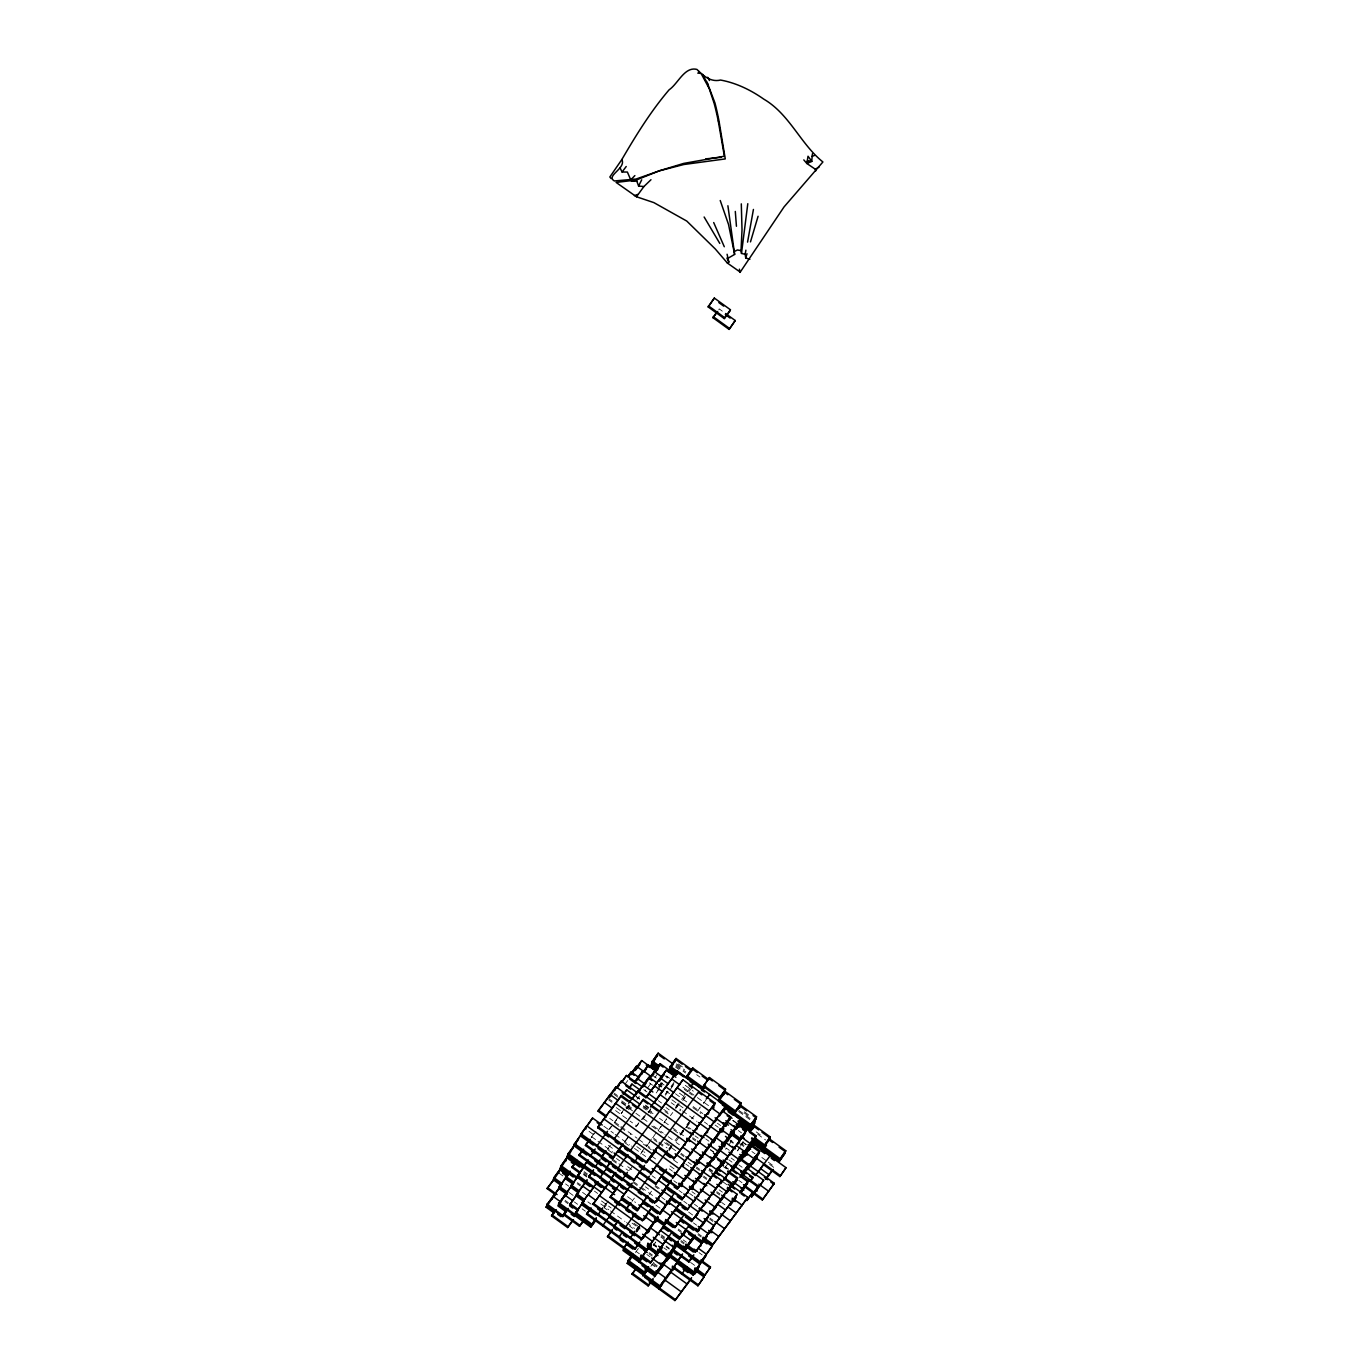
<?xml version="1.0" encoding="UTF-8"?>
<svg xmlns="http://www.w3.org/2000/svg" width="1369" height="1369" viewBox="0 0 1369 1369"><rect width="100%" height="100%" fill="white"/><g stroke="black" fill="none" stroke-linecap="round" stroke-linejoin="round"><path stroke-width="0.75" stroke-dasharray="5 3.75" d="M718.845 309.924L719.153 308.864L722.37 311.191M593.889 1133.515L591.254 1137.69L595.943 1131.461M619.062 1126.447L614.236 1122.956L618.052 1117.207M612.183 1152.869L607.357 1149.361L607.648 1148.3M626.249 1106.289L625.941 1107.35L630.784 1110.841M639.648 1097.767L639.357 1098.828L636.14 1096.501M630.339 1134.627L630.63 1133.566M645.21 1091.025L645.518 1089.964M661.757 1086.216L662.048 1085.155M643.225 1143.954L646.442 1146.281L651.422 1138.974M632.375 1200.168L632.067 1201.229L636.756 1194.983M666.943 1077.968L667.233 1076.907M656.11 1132.745L652.294 1138.478L657.12 1141.986M666.652 1118.695L663.999 1122.871L666.344 1119.756M649.505 1193.238L649.214 1194.298L653.886 1188.052M684.209 1089.33L687.426 1091.658L687.734 1090.597L684.209 1095.286M655.443 1243.001L655.751 1241.94L653.407 1245.071M692.115 1117.874L691.824 1118.935L694.169 1115.821M703.82 1102.267L703.529 1103.328L705.874 1100.214M725.724 1149.361L726.015 1148.3M731.867 1140.497L728.068 1146.247M742.255 1144.552L742.546 1143.491M740.509 1145.545L743.145 1141.352M624.726 1084.539L628.234 1079.867M608.675 1129.699L611.019 1126.567M623.905 1109.403L620.089 1115.153L622.433 1112.039M609.547 1129.203L613.072 1124.514M614.236 1122.956L616.58 1119.842M626.523 1107.915L628.867 1104.8M626.232 1108.976L628.576 1105.861M627.105 1108.479L629.449 1105.365M637.03 1099.256L639.374 1096.141M654.878 1077.471L657.223 1074.357M647.554 1087.91L651.062 1083.221M607.357 1149.361L612.029 1143.115M658.848 1086.079L661.193 1082.965M658.557 1087.14L662.066 1082.468M659.43 1086.644L661.775 1083.529M660.303 1086.147L662.647 1083.033L657.65 1090.34M656.196 1092.958L659.704 1088.287M624.777 1141.37L628.285 1136.681M625.65 1140.873L629.175 1136.184M638.536 1123.692L636.191 1126.824L632.974 1124.479M644.388 1115.889L636.499 1125.746L630.048 1121.091M642.917 1118.524L647.605 1112.278M642.626 1119.585L644.97 1116.454M648.478 1111.782L650.823 1108.65M648.187 1112.843L650.532 1109.729M665.146 1094.259L667.49 1091.127M670.998 1086.456L674.506 1081.767M665.71 1094.824L668.055 1091.692L665.42 1095.884M671.58 1087.02L673.924 1083.889M670.108 1089.638L673.616 1084.967M644.388 1148.351L640.88 1153.023L631.229 1146.024M660.782 1126.499L658.147 1130.674L662.836 1124.445M678.357 1103.089L676.012 1106.203L680.838 1109.711M640.589 1154.084L642.934 1150.97M646.442 1146.281L651.131 1140.052M678.066 1104.15L675.721 1107.264L680.547 1110.772M681.574 1099.461L683.918 1096.347M687.426 1091.658L689.771 1088.543M675.413 1108.325L678.938 1103.654M629.449 1170.273L632.957 1165.584M670.434 1115.632L672.778 1112.518M676.303 1107.829L679.811 1103.157M683.028 1099.529L685.373 1096.415M688.881 1091.726L692.389 1087.054M682.72 1100.608L685.065 1097.476M603.969 1206.243L606.313 1203.111M608.349 1201.058L603.661 1207.304L606.895 1209.631M604.242 1207.869L606.587 1204.737M671.032 1145.973L668.688 1149.087L671.922 1151.415M678.066 1136.595L674.558 1141.284L664.889 1134.285M682.755 1130.366L680.102 1134.542L684.791 1128.296M689.771 1120.989L686.263 1125.677L691.088 1129.168M700.312 1106.939L697.677 1111.132L700.021 1108.017M669.561 1148.591L673.086 1143.902M690.643 1120.492L685.972 1126.738L689.189 1129.066M669.27 1149.652L671.614 1146.537M680.975 1134.045L683.319 1130.931M685.664 1127.799L688.008 1124.685M668.979 1150.713L673.651 1144.467M675.995 1141.352L679.52 1136.664M680.684 1135.106L685.373 1128.86M686.536 1127.303L691.225 1121.057M638.502 1226.453L636.174 1229.567L639.391 1231.895M637.047 1229.071L640.555 1224.382M636.739 1230.132L641.428 1223.886M636.448 1231.193L639.956 1226.521M636.157 1232.271L639.665 1227.582M637.03 1231.775L640.538 1227.086M635.404 1252.498L638.912 1247.809M740.218 1146.606L736.402 1152.356L739.91 1147.667M650.908 1266.291L654.416 1261.602M728.205 1163.274L724.68 1167.962L724.988 1166.901L728.205 1169.229M696.701 1074.699L699.918 1077.027M678.391 1063.987L684.825 1068.659M744.411 1111.816L750.845 1116.488M676.491 1063.884L684.534 1069.719M744.103 1112.877L750.554 1117.549M676.183 1064.945L685.852 1071.944M738.986 1110.447L750.246 1118.61M675.892 1066.006L685.544 1073.005M738.678 1111.508L749.955 1119.671M675.584 1067.084L678.819 1069.411M756.218 1131.889L761.061 1135.397M757.536 1134.131L765.579 1139.966M685.236 1085.326L693.279 1091.161M733.373 1120.578L736.59 1122.905M732.535 1120.372L735.752 1122.717M682.891 1087.106L695.777 1096.432M697.386 1097.596L708.663 1105.758M666.463 1075.931L669.681 1078.276M689.035 1092.821L692.252 1095.166M664.718 1075.589L667.935 1077.916M738.319 1130.554L741.536 1132.899M679.366 1093.129L685.818 1097.801M653.15 1075.777L656.367 1078.105M717.424 1123.247L720.642 1125.592M660.902 1082.674L664.119 1085.001M743.025 1142.174L746.242 1144.501M742.854 1142.43L746.071 1144.758M675.43 1093.728L681.865 1098.4M683.473 1099.564L686.708 1101.908M693.142 1106.563L702.81 1113.562M692.851 1107.641L700.894 1113.459M761.866 1157.489L766.708 1160.98M768.317 1162.161L774.751 1166.816M740.817 1143.132L744.034 1145.459M715.097 1125.027L718.314 1127.354M751.923 1151.551L755.14 1153.879M769.635 1164.386L774.46 1167.894M658.575 1084.453L661.792 1086.781M658.403 1084.693L661.621 1087.037M740.509 1144.193L743.743 1146.537M666.327 1091.35L669.544 1093.677M730.139 1140.137L733.356 1142.465M704.402 1122.032L707.636 1124.36M730.002 1140.959L733.219 1143.286M649.334 1082.879L652.551 1085.206M671.905 1099.769L683.182 1107.932M671.186 1102.712L674.404 1105.04M682.464 1110.875L696.941 1121.365M726.186 1148.043L729.403 1150.371M643.772 1089.604L646.989 1091.949M658.301 1100.676L661.518 1103.003M666.053 1107.572L669.27 1109.9M705.719 1138.871L708.937 1141.198M663.725 1109.335L670.16 1114.007M731.132 1158.037L734.366 1160.364M738.884 1164.933L742.118 1167.261M665.026 1111.577L668.26 1113.904M728.804 1159.8L732.021 1162.144M695.024 1135.859L698.258 1138.204M710.545 1149.669L713.762 1151.996M710.374 1149.909L713.591 1152.253M636.345 1096.809L639.563 1099.136M692.697 1137.639L695.914 1139.966M692.406 1138.7L695.623 1141.044M645.535 1105.125L648.752 1107.453M645.415 1105.93L648.632 1108.274M643.498 1105.827L651.558 1111.662M643.379 1106.648L653.03 1113.647M659.482 1118.319L662.699 1120.646M664.307 1121.81L670.742 1126.482M672.35 1127.645L683.627 1135.808M725.159 1166.645L728.376 1168.989M643.071 1107.709L646.288 1110.037M647.913 1111.217L651.131 1113.545M673.668 1129.87L678.494 1133.378M723.243 1166.542L726.46 1168.886M738.747 1180.335L741.981 1182.679M614.219 1093.198L617.436 1095.525M613.928 1094.259L620.362 1098.931M621.834 1100.916L631.503 1107.915M621.543 1101.977L631.212 1108.976M621.423 1102.781L634.292 1112.124M635.9 1113.288L647.178 1121.451M653.612 1126.122L663.28 1133.121M676.166 1142.448L679.383 1144.775M651.712 1126.02L661.364 1133.019M709.347 1168.51L712.564 1170.854M709.21 1169.331L712.428 1171.659M708.92 1170.392L712.137 1172.72M608.948 1098.879L612.183 1101.206M723.106 1181.96L727.932 1185.451M608.657 1099.94L611.875 1102.267M666.498 1142.756L672.932 1147.41M680.992 1153.246L684.209 1155.59M616.29 1107.641L622.724 1112.312M664.581 1142.653L675.858 1150.816M680.684 1154.307L683.901 1156.651M696.496 1167.038L699.713 1169.383M688.145 1162.281L691.362 1164.608M696.188 1168.099L699.422 1170.444M615.554 1110.584L628.439 1119.928M652.585 1137.417L657.428 1140.925M659.037 1142.088L667.079 1147.924M658.729 1143.149L665.18 1147.821M703.649 1176.074L706.866 1178.401M685.818 1164.044L689.035 1166.388M703.358 1177.135L706.575 1179.462M719.153 1189.866L722.387 1192.194M673.514 1159.885L678.357 1163.393M716.826 1191.629L720.043 1193.973M716.535 1192.707L719.752 1195.034M609.701 1118.387L612.918 1120.732M614.527 1121.896L619.37 1125.386M620.978 1126.55L637.081 1138.221M638.69 1139.384L651.576 1148.728M620.67 1127.628L625.513 1131.119M648.05 1147.462L651.268 1149.789M721.651 1202.444L724.868 1204.771M670.006 1165.909L674.831 1169.417M651.558 1156.018L656.401 1159.526M669.27 1168.852L672.487 1171.197M636.773 1146.589L644.833 1152.424M603.849 1126.191L613.517 1133.19M615.126 1134.371L629.603 1144.86M642.489 1154.187L645.706 1156.531M624.486 1142.43L629.312 1145.921M691.944 1191.68L695.161 1194.008M673.805 1180.728L677.022 1183.056M689.6 1193.443L692.834 1195.787M678.921 1190.448L682.138 1192.793M694.425 1204.258L697.66 1206.585M652.14 1175.8L655.357 1178.127M709.946 1218.051L713.163 1220.378M589.046 1131.359L593.889 1134.867M608.366 1145.357L614.818 1150.028M709.638 1219.112L712.855 1221.439M683.747 1201.246L686.964 1203.591M591.545 1136.629L596.371 1140.137M597.996 1141.301L612.473 1151.791M655.357 1185.434L660.183 1188.925M616.426 1158.482L619.644 1160.826M627.687 1166.662L634.138 1171.316M655.067 1186.495L658.284 1188.822M688.573 1212.061L693.398 1215.552M612.473 1159.098L617.299 1162.589M618.908 1163.77L628.576 1170.769M612.183 1160.159L617.008 1163.667M661.792 1197.396L665.009 1199.723M645.398 1186.786L648.615 1189.131M693.398 1222.859L696.616 1225.187M633.402 1181.567L639.836 1186.221M641.445 1187.402L654.331 1196.728M633.111 1182.628L637.937 1186.119M639.545 1187.299L644.371 1190.79M698.224 1233.657L701.441 1235.985M697.933 1234.718L701.15 1237.046M655.939 1205.199L660.765 1208.69M678.305 1229.071L681.522 1231.416M678.014 1230.149L681.232 1232.476M627.55 1196.66L635.592 1202.495M683.131 1239.886L686.348 1242.213M698.943 1252.601L702.16 1254.945M681.095 1240.588L684.312 1242.915M584.187 1171.659L587.421 1173.986M680.804 1241.649L684.021 1243.993M583.896 1172.72L587.113 1175.047M583.605 1173.781L586.822 1176.108M583.468 1174.602L586.685 1176.929M661.467 1234.958L664.701 1237.285M661.176 1236.019L664.393 1238.346M660.885 1237.08L664.102 1239.407M594.437 1191.116L597.654 1193.46M690.575 1262.44L695.418 1265.931M666.138 1245.995L669.355 1248.34M633.967 1223.236L640.401 1227.89M577.444 1182.645L580.661 1184.989M666.001 1246.817L669.219 1249.144M601.47 1200.955L611.122 1207.954M632.067 1223.133L640.11 1228.968M577.153 1183.706L580.37 1186.05M663.794 1247.775L667.011 1250.102M558.843 1173.011L563.669 1176.501M600.751 1203.899L608.794 1209.734M610.403 1210.898L624.897 1221.405M626.506 1222.568L634.549 1228.404M629.432 1225.974L632.649 1228.301M582.561 1192.382L585.795 1194.709M653.407 1243.719L656.641 1246.047M653.287 1244.524L656.504 1246.868M653.116 1244.78L656.333 1247.108M565.568 1183.911L568.802 1186.238M587.866 1201.862L591.083 1204.207M569.093 1192.485L573.919 1195.976M649.163 1252.686L652.397 1255.014M648.872 1253.747L652.089 1256.092M574.381 1201.965L577.598 1204.292M646.835 1254.466L650.053 1256.793M582.133 1208.861L585.35 1211.189M653.988 1263.484L657.223 1265.812M636.157 1251.471L639.374 1253.799M565.14 1200.391L568.357 1202.718M653.697 1264.545L656.915 1266.89M564.849 1201.452L568.067 1203.779M651.798 1264.443L655.015 1266.787"/><path stroke-width="1.5" d="M739.397 269.145L740.03 272.414L784.043 206.924L822.906 161.97C800.574 144.104 789.639 114.243 763.851 99.184C750.879 90.063 736.231 82.91 720.556 80.052C710.682 82.414 703.409 75.877 696.941 69.425C684.586 66.208 678.049 83.749 669.133 89.789C650.84 111.197 636.02 135.274 621.851 159.523C626.403 168.404 605.372 175.814 614.373 180.965L636.02 179.048L659.464 170.817L683.781 164.52L725.262 158.924L718.982 120.831A43.688 4.175 80.5 0 0 714.943 102.932L706.969 81.969A86.726 8.317 80.5 0 1 704.539 77.982L702.793 74.388M803.808 159.899L806.837 163.459L811.697 161.525L807.197 161.268L811.714 161.217L812.416 153.79M749.87 259.306L745.729 257.971L745.147 254.326L741.485 253.419L741.04 250.595L742.015 229.735L741.296 203.861M747.799 203.707L741.485 253.419M745.147 254.326L745.9 250.168M753.429 209.44L747.56 242.125M750.486 241.885L758.084 216.251M708.167 306.93L714.327 298.066L730.413 309.736L730.122 310.797L724.269 318.601L708.167 306.93L714.327 298.066M725.587 313.535L735.239 320.534L729.095 329.399L712.992 317.728L716.808 311.978M724.269 318.601L730.413 309.736M729.095 329.399L735.239 320.534M555.181 1194.452L547.138 1188.617L557.97 1173.507M552.99 1180.814L553.281 1179.753L561.341 1185.588M561.632 1184.51L553.589 1178.692L553.88 1177.614L559.733 1169.811L567.793 1175.646M554.154 1213.054L546.094 1207.218L552.255 1198.354L551.964 1199.415M567.776 1209.443L562.796 1216.75L546.693 1205.096L562.214 1183.74M558.843 1173.011L559.134 1171.95M559.733 1169.811L553.589 1178.692M568.084 1174.585L560.024 1168.75L566.184 1159.885L565.893 1160.946M578.916 1191.92L570.873 1186.102L576.725 1178.298L560.623 1166.628L566.783 1157.763L579.652 1167.09M552.546 1197.293L552.854 1196.215L560.896 1202.05M566.783 1157.763L560.623 1166.628M588.738 1194.076L593.427 1187.83L577.324 1176.159L583.177 1168.356L567.074 1156.685L573.235 1147.821M652.859 1206.654L642.318 1220.703L610.112 1197.362L615.982 1189.558L567.673 1154.563L578.505 1139.453M558.415 1189.49L558.706 1188.412L566.749 1194.247M567.057 1193.186L558.997 1187.351L569.846 1172.24M573.474 1219.745L567.622 1227.548L551.519 1215.894L555.335 1210.145M573.525 1146.76L573.816 1145.699L586.702 1155.025M671.015 1181.122L654.622 1202.957L574.124 1144.638L582.612 1132.642M573.508 1183.261L565.448 1177.426L569.264 1171.676M562.95 1198.645L557.97 1205.952L566.03 1211.787M595.447 1220.926L590.775 1227.154L558.569 1203.83L574.09 1182.474M623.306 1143.988L612.764 1158.037L580.576 1134.696L592.572 1118.028L602.24 1125.027M579.96 1173.319L571.9 1167.483L576.879 1160.176M564.422 1196.027L564.712 1194.966L572.772 1200.801M585.829 1129.031L586.12 1127.953M648.033 1195.856L637.492 1209.905L621.389 1198.234L627.242 1190.431L578.95 1155.436L582.749 1149.686M570.873 1186.102L579.361 1174.106M584.169 1220.053L579.498 1226.299L563.395 1214.628L567.194 1208.878M592.572 1118.028L587.592 1125.335M639.853 1171.624L633.693 1180.506L585.402 1145.494L589.2 1139.761M576.725 1178.298L577.016 1177.22M577.324 1176.159L583.468 1167.295L583.177 1168.356M577.889 1210.538L569.846 1204.703L578.334 1192.707M606.193 1117.121L598.133 1111.286L598.441 1110.225L615.999 1086.815L640.144 1104.321M584.341 1200.596L576.298 1194.761L587.13 1179.65M567.622 1227.548L572.601 1220.241M658.01 1146.093L645.997 1162.76L597.705 1127.765L597.996 1126.704L621.423 1095.491L685.818 1142.157L685.527 1143.218M590.227 1156.292L595.207 1148.985M582.15 1186.957L582.441 1185.896L590.501 1191.732M574.672 1215.501L578.471 1209.751M596.045 1218.786L591.357 1225.033L575.254 1213.362L583.759 1201.383M603.558 1119.962L603.849 1118.901L652.157 1153.896L651.866 1154.957M596.679 1146.366L607.511 1131.256M604.995 1187.625L604.704 1188.703L588.602 1177.032L593.581 1169.725M663.982 1225.631L646.117 1250.102L581.705 1203.437L597.226 1182.08M615.109 1089.998L615.4 1088.937L611.892 1093.626M615.999 1086.815L613.363 1091.007M595.053 1167.09L600.033 1159.783M579.498 1226.299L584.477 1218.992M635.028 1095.919L637.355 1092.804L621.269 1081.134L616.272 1088.441M615.263 1104.355L615.571 1103.294L679.965 1149.96L679.674 1151.021M639.528 1242.984L634.84 1249.23L586.531 1214.235L590.347 1208.485M642.626 1087.123L626.523 1075.469L621.543 1082.776M610.591 1110.601L621.423 1095.491M599.879 1177.905L604.858 1170.598M657.685 1217.452L641.291 1239.304L592.982 1204.309L609.684 1181.396M628.559 1076.102L631.195 1071.91L639.237 1077.745M626.386 1090.871L626.677 1089.81L634.737 1095.645M613.808 1139.436L643.379 1099.341L691.687 1134.353L691.379 1135.414M605.731 1170.101L606.022 1169.023L610.848 1172.531M590.775 1227.154L595.755 1219.847M591.357 1225.033L596.336 1217.726M635.558 1069.429L635.866 1068.368L631.177 1074.614M642.9 1070.9L636.448 1066.246L632.649 1071.978M639.99 1089.964L631.948 1084.128L629.312 1088.321M612.764 1158.037L622.433 1144.484M597.808 1215.107L602.788 1207.8M654.587 1069.891L641.719 1060.564L636.739 1067.871M636.91 1079.525L637.201 1078.464L645.261 1084.299M618.035 1152.356L618.326 1151.295L624.777 1155.966M618.925 1149.173L618.634 1150.234L650.823 1173.558L656.983 1164.694M642.164 1073.844L642.472 1072.783M651.114 1076.479L643.054 1070.661L634.566 1082.639M662.117 1108.171L637.954 1090.682L632.974 1097.989M617.59 1168.835L627.259 1155.282M610.112 1197.362L619.781 1183.826M602.634 1225.905L607.614 1218.598M656.367 1070.815L648.324 1064.979L644.508 1070.729M642.917 1086.062L643.225 1085.001L652.876 1092M632.392 1104.715L637.218 1108.223L637.526 1107.145M615.982 1189.558L616.272 1188.497M657.873 1068.847L651.439 1064.175L657.582 1055.311L657.291 1056.372M658.472 1066.708L652.02 1062.053L658.181 1053.172L672.675 1063.679M608.486 1218.102L608.794 1217.041L615.229 1221.696M609.085 1215.963L619.917 1200.853M638.245 1092.308L649.077 1077.198L657.12 1083.033M637.218 1108.223L643.379 1099.341M629.911 1151.089L682.909 1079.799L715.097 1103.14L673.822 1158.824L657.719 1147.154M622.416 1179.633L627.413 1172.326M658.181 1053.172L652.02 1062.053M651.37 1244.421L639.665 1260.028L607.46 1236.703L612.439 1229.396M653.441 1074.716L653.749 1073.655L651.404 1076.77M654.04 1072.577L654.331 1071.516L662.391 1077.352M648.341 1094.738L648.632 1093.677L656.692 1099.512M620.807 1200.356L621.098 1199.295L627.532 1203.967M621.389 1198.234L632.238 1183.124M649.351 1078.823L660.183 1063.713L676.286 1075.384M654.194 1086.935L654.502 1085.874L662.545 1091.709M634.737 1161.905L638.536 1156.155M627.242 1190.431L627.55 1189.37M659.464 1081.253L664.444 1073.946M633.693 1180.506L644.542 1165.395M618.737 1237.576L622.553 1231.826M675.858 1077.266L666.207 1070.267L661.227 1077.574M659.618 1095.611L659.909 1094.533L667.969 1100.368M625.188 1227.634L634.857 1214.081M668.722 1071.585L669.013 1070.524L673.856 1074.015M675.756 1074.117L669.321 1069.463L675.465 1060.581L675.174 1061.659M677.963 1073.159L669.903 1067.324L676.064 1058.459L692.166 1070.13L686.314 1077.933M665.471 1087.807L665.762 1086.729L673.822 1092.565M645.997 1162.76L698.994 1091.469M638.519 1191.304L649.368 1176.193M669.903 1067.324L676.064 1058.459M671.323 1080.004L671.631 1078.926L679.674 1084.761M665.043 1104.27L665.334 1103.209L697.54 1126.55L697.232 1127.611M651.558 1156.018L651.268 1157.096L655.956 1150.85M637.492 1209.905L647.161 1196.352M630.014 1238.432L634.994 1231.125M676.594 1074.323L676.885 1073.262M656.692 1165.755L672.795 1177.426L725.792 1106.135L677.484 1071.123L653.766 1103.414M670.896 1096.466L671.186 1095.405L703.392 1118.747L703.101 1119.808M650.823 1173.558L667.524 1150.644M642.763 1204.224L643.054 1203.163L647.879 1206.654M643.652 1201.041L643.344 1202.102L659.447 1213.755L671.46 1197.088M659.396 1286.757L677.261 1262.286L659.396 1286.757L627.207 1263.416L632.187 1256.109M648.581 1266.719L643.892 1272.965L627.789 1261.294L632.786 1253.987M676.748 1088.663L677.039 1087.602L709.245 1110.944L708.954 1112.004M642.318 1220.703L651.986 1207.15M634.84 1249.23L639.819 1241.923M682.909 1079.799L660.354 1110.516M639.563 1172.703L655.648 1184.356L666.498 1169.246M648.478 1211.839L648.17 1212.9L664.273 1224.571L680.667 1202.718M641.291 1239.304L657.976 1216.391M686.896 1075.812L702.999 1087.465L702.708 1088.526L686.605 1076.873L686.896 1075.812L692.765 1067.991L708.851 1079.662M652.808 1279.639L648.136 1285.885L632.033 1274.214L637.013 1266.907M655.648 1184.356L661.809 1175.492M654.622 1202.957L671.323 1180.044M647.143 1231.501L647.434 1230.44L599.143 1195.428M686.605 1076.873L692.765 1067.991M639.665 1260.028L650.497 1244.917M660.474 1195.154L660.782 1194.093L636.619 1176.604M652.705 1224.759L647.725 1232.066M652.996 1223.698L653.304 1222.637L643.635 1215.638M645.518 1252.224L645.826 1251.163L634.549 1243.001M646.117 1250.102L667.49 1220.943M673.822 1158.824L715.097 1103.14M666.635 1186.29L666.344 1187.351L682.429 1199.022L741.296 1119.928L725.194 1108.257L719.341 1116.06M659.447 1213.755L674.968 1192.416M647.862 1243.155L651.079 1245.482L650.788 1246.56L647.571 1244.216M651.969 1242.299L652.26 1241.238L642.609 1234.239M643.892 1272.965L647.708 1267.215M672.795 1177.426L725.792 1106.135M665.009 1207.03L660.029 1214.337M665.3 1205.952L665.608 1204.891L655.939 1197.892M657.822 1234.496L658.13 1233.435L650.07 1227.599M640.692 1256.023L650.343 1263.022L662.356 1246.355M684.928 1145.34L685.236 1144.279M678.648 1169.622L678.938 1168.561L653.184 1149.892M663.092 1228.814L663.383 1227.753L668.209 1231.261M664.273 1224.571L679.794 1203.214M656.196 1255.219L656.504 1254.158L648.444 1248.323M647.143 1246.098L656.795 1253.097L672.316 1231.741M704.744 1086.473L702.109 1090.665L705.617 1085.976M703.307 1086.404L709.45 1077.54L725.553 1089.211L725.262 1090.272L719.409 1098.075L703.307 1086.404L709.45 1077.54M648.136 1285.885L653.116 1278.578M683.302 1166.08L683.61 1165.002M684.5 1161.819L684.791 1160.758L675.139 1153.759M661.518 1176.553L677.621 1188.224L730.618 1116.933L722.558 1111.098M670.125 1216.767L670.434 1215.689L662.374 1209.854M661.467 1249.555L661.757 1248.494L658.54 1246.149M662.647 1245.294L662.955 1244.233L653.287 1237.234M644.919 1268.96L654.57 1275.959L677.125 1245.242M655.477 1272.759L623.271 1249.435L622.963 1250.496L655.169 1273.82L677.723 1243.103M696.65 1129.733L696.941 1128.672M690.352 1154.016L690.643 1152.955L682.601 1147.119M682.275 1184.681L682.583 1183.62M683.473 1180.42L683.764 1179.359L674.113 1172.36M675.396 1211.086L675.687 1210.025L682.138 1214.679M676.286 1207.886L675.995 1208.947L692.081 1220.618L721.36 1181.601L721.668 1180.54L712 1173.541M656.795 1253.097L668.808 1236.429M660.44 1268.156L660.731 1267.095M661.022 1266.017L661.33 1264.956L651.661 1257.957M709.382 1095.525L709.69 1094.464L706.164 1099.136M695.623 1148.334L695.914 1147.273M696.205 1146.212L696.513 1145.151L686.844 1138.152M688.727 1174.739L689.035 1173.678M689.326 1172.617L689.617 1171.556L681.574 1165.721M682.429 1199.022L741.296 1119.928M665.3 1220.566L674.951 1227.565L684.62 1214.012M666.292 1260.353L666.583 1259.292M666.891 1258.214L667.182 1257.153L657.514 1250.154M657.822 1249.093L667.473 1256.092L678.322 1240.981M708.355 1114.126L708.646 1113.065M702.057 1138.409L702.365 1137.348L692.697 1130.349M695.178 1164.814L695.469 1163.753L685.818 1156.754M687.7 1193.34L687.991 1192.279M688.299 1191.218L688.59 1190.157L678.938 1183.158M674.951 1227.565L681.112 1218.684M672.145 1252.549L672.436 1251.488M672.744 1250.41L673.035 1249.349L689.137 1261.02L688.847 1262.081L672.744 1250.41L655.169 1273.82M673.326 1248.288L673.634 1247.227L663.965 1240.228M664.667 1281.076L664.958 1280.015L681.06 1291.686L680.769 1292.747M665.266 1278.954L665.556 1277.893L655.888 1270.894M713.625 1108.445L713.916 1107.384M707.328 1132.728L707.619 1131.667M707.927 1130.606L708.218 1129.545L698.549 1122.546M700.74 1158.071L700.449 1159.132L702.776 1156.018M701.031 1157.01L701.339 1155.949L691.67 1148.95M692.954 1187.676L693.262 1186.615M694.151 1183.415L694.442 1182.354L684.791 1175.355M671.169 1198.149L687.255 1209.82L722.695 1161.939L714.652 1156.103M663.674 1226.692L679.777 1238.363L689.446 1224.81M671.118 1271.151L671.409 1270.09L661.757 1263.091M718.811 1100.197L724.954 1091.333L741.057 1103.003L740.766 1104.064L734.913 1111.868L718.811 1100.197L724.954 1091.333M719.409 1098.075L725.553 1089.211M713.779 1122.802L714.07 1121.741L704.419 1114.742M706.883 1149.207L707.191 1148.146L697.523 1141.147M699.713 1176.673L699.405 1177.734L705.565 1168.869L695.024 1182.919M700.004 1175.612L700.295 1174.551L690.643 1167.552M693.125 1202.016L693.416 1200.955L683.764 1193.956M679.777 1238.363L685.937 1229.482M724.064 1094.533L724.372 1093.455L718.503 1101.258L750.708 1124.599L750.417 1125.66L724.646 1106.991M719.632 1114.999L719.923 1113.938L711.88 1108.103M712.753 1141.404L713.044 1140.343L705.001 1134.507M705.856 1167.808L706.164 1166.747L696.496 1159.748M698.378 1196.335L698.686 1195.274M698.977 1194.213L699.268 1193.152L689.617 1186.153M692.081 1220.618L721.668 1180.54M668.5 1237.49L684.603 1249.161L694.271 1235.608M724.304 1111.44L724.595 1110.379M724.885 1109.318L725.194 1108.257M718.605 1133.6L718.896 1132.539L709.245 1125.54M711.709 1160.005L712.017 1158.944L702.348 1151.945M704.83 1186.41L705.121 1185.349L695.469 1178.35M697.351 1214.953L697.642 1213.875L695.298 1217.007M697.95 1212.814L698.241 1211.753L688.573 1204.754M690.164 1242.419L689.873 1243.48L694.562 1237.234M690.472 1241.358L690.763 1240.297L681.095 1233.281M681.796 1274.145L686.776 1266.838M649.146 1281.88L674.917 1300.55L691.602 1277.636M723.277 1130.058L723.568 1128.98L721.223 1132.112M724.458 1125.797L724.749 1124.736L715.097 1117.737M716.381 1156.463L716.689 1155.385L713.454 1153.057M716.98 1154.324L717.27 1153.263M717.578 1152.202L717.869 1151.141L708.201 1144.142M710.1 1180.728L710.391 1179.667M710.682 1178.606L710.99 1177.545L701.322 1170.546M703.803 1205.011L704.094 1203.95L694.442 1196.951M680.821 1219.762L696.907 1231.416L732.347 1183.535L716.244 1171.864M729.711 1120.116L730.019 1119.055L725.33 1125.301M677.621 1188.224L730.618 1116.933M722.832 1146.52L723.123 1145.459M723.431 1144.398L723.722 1143.337L715.679 1137.502M716.535 1170.803L716.843 1169.742L707.174 1162.743M709.056 1199.347L709.364 1198.269M709.655 1197.208L709.946 1196.147L700.295 1189.148M702.468 1224.673L702.177 1225.751L708.338 1216.87L697.796 1230.919M702.776 1223.612L703.067 1222.551L695.024 1216.716M685.629 1245.157L695.298 1252.156L707.294 1235.488M686.622 1284.943L686.913 1283.882L670.827 1272.212M734.314 1113.99L740.475 1105.125L756.561 1116.796L750.417 1125.66M734.913 1111.868L741.057 1103.003M728.103 1140.856L728.394 1139.778M728.992 1137.656L728.684 1138.717L725.467 1136.39M729.283 1136.595L729.574 1135.534L719.923 1128.535M721.805 1165.122L722.096 1164.061M687.255 1209.82L722.695 1161.939M715.508 1189.404L715.816 1188.343L707.756 1182.508M708.629 1215.809L708.92 1214.748L699.268 1207.749M700.552 1246.474L700.842 1245.414M701.15 1244.353L701.441 1243.292L688.556 1233.948M685.647 1230.56L701.732 1242.213L737.172 1194.333L727.504 1187.334M676.971 1263.347L693.073 1275.018L699.217 1266.137L698.926 1267.215M693.672 1272.879L705.668 1256.212L693.672 1272.879L667.901 1254.209M739.568 1108.325L739.876 1107.247M737.823 1109.318L740.475 1105.125M733.955 1133.053L734.246 1131.975L731.029 1129.647M735.136 1128.792L735.444 1127.731L725.775 1120.732M727.059 1159.457L727.367 1158.396M727.658 1157.318L727.949 1156.257L718.297 1149.258M720.779 1183.723L756.201 1135.842L740.099 1124.171L736.59 1128.86M714.481 1208.006L714.772 1206.945L705.121 1199.946M707.602 1234.41L707.893 1233.349L698.224 1226.35M699.525 1265.076L699.816 1264.015L688.556 1255.852M674.352 1244.284L700.124 1262.954L712.12 1246.286L702.468 1239.287M740.099 1124.171L739.808 1125.25L746.242 1129.904M733.51 1149.515L733.818 1148.454L724.15 1141.455M726.032 1178.059L726.34 1176.998L723.996 1180.112M726.631 1175.92L726.922 1174.859L717.27 1167.86M720.043 1201.263L719.752 1202.341L724.423 1196.095M720.334 1200.202L720.642 1199.141L710.973 1192.142M712.855 1228.746L713.163 1227.668L708.475 1233.914M713.454 1226.607L713.745 1225.546L704.094 1218.547M705.976 1255.151L706.267 1254.09L698.224 1248.254M672.145 1267.146L697.899 1285.816L704.042 1276.935L694.391 1269.936M738.781 1143.851L739.072 1142.773M739.363 1141.712L739.671 1140.651L730.002 1133.652M730.31 1132.591L739.962 1139.59L746.122 1130.726L736.454 1123.727M736.727 1173.746L731.885 1170.255L732.193 1169.194L748.295 1180.848L739.79 1192.844M732.483 1168.116L732.774 1167.055L723.123 1160.056M726.186 1192.399L726.494 1191.338L716.826 1184.339M719.307 1218.804L719.598 1217.743L709.946 1210.744M712.12 1246.286L700.124 1262.954M702.759 1238.209L712.428 1245.208L747.85 1197.327L731.748 1185.657L731.457 1186.718M704.042 1276.935L697.899 1285.816M694.682 1268.875L704.351 1275.874L710.494 1267.009L700.842 1260.01M739.962 1139.59L746.122 1130.726M737.754 1162.452L738.045 1161.391M738.336 1160.313L738.644 1159.252L728.975 1152.253M696.907 1231.416L732.347 1183.535M725.159 1211L725.467 1209.939L717.407 1204.104M718.28 1237.405L718.571 1236.344L710.528 1230.509M704.351 1275.874L710.494 1267.009M749.219 1129.921L755.38 1121.057L749.219 1129.921L737.959 1121.759M749.818 1127.782L755.979 1118.918L749.818 1127.782L740.167 1120.783M743.299 1155.71L743.008 1156.771L739.79 1154.443M743.607 1154.649L743.897 1153.588M744.188 1152.51L744.496 1151.449L736.436 1145.613M726.768 1192.964L737.6 1177.853L727.949 1170.854M730.43 1205.336L735.41 1198.029M731.012 1203.197L731.32 1202.136L721.651 1195.137M724.133 1229.602L724.423 1228.541L714.772 1221.542M753.292 1128.501L753.6 1127.44L751.256 1130.554M751.547 1129.493L754.199 1125.301L770.285 1136.972L764.142 1145.836L754.473 1138.837M748.86 1148.967L749.168 1147.906M749.459 1146.846L749.75 1145.767M750.058 1144.706L750.349 1143.645L740.68 1136.646M742.58 1173.25L742.871 1172.189L733.202 1165.19M737.172 1194.333L701.732 1242.213M729.985 1221.798L730.293 1220.737L720.624 1213.738M753.532 1145.425L753.823 1144.364M740.663 1159.885L754.713 1141.164L755.021 1140.103L751.803 1137.759M724.287 1179.051L756.201 1135.842M747.833 1167.569L748.124 1166.508M740.235 1176.365L748.723 1164.386L739.072 1157.387M742.135 1189.729L742.426 1188.651L732.774 1181.652M735.837 1213.995L736.146 1212.934L728.086 1207.099M752.796 1162.966L752.505 1164.026L757.177 1157.78M753.087 1161.887L753.395 1160.826M753.686 1159.765L753.994 1158.704L744.325 1151.705M741.707 1206.192L741.998 1205.131L732.329 1198.132M758.375 1185.982L752.231 1194.846L758.375 1185.982L742.272 1174.311L741.981 1175.372L759.846 1150.901L750.178 1143.902M750.315 1181.498L752.95 1177.306L743.299 1170.307M747.85 1197.327L712.428 1245.208M763.252 1149.036L762.944 1150.097L766.469 1145.408M764.142 1145.836L770.285 1136.972M758.221 1171.624L757.913 1172.703L764.073 1163.821M753.121 1191.646L746.961 1200.527L753.121 1191.646L743.453 1184.647M753.891 1140.976L779.645 1159.629L785.806 1150.764L769.703 1139.094L769.395 1140.172L772.629 1142.499M756.886 1191.304L757.194 1190.226M757.485 1189.165L757.776 1188.104M763.645 1180.3L751.632 1196.968L763.645 1180.3L747.542 1168.63L747.234 1169.691L759.247 1153.023L742.854 1174.876M768.608 1175.697L768.899 1174.619L760.856 1168.784M752.642 1192.964L762.311 1199.963L774.324 1183.295L748.552 1164.625M768.163 1192.159L768.471 1191.098L758.802 1184.099M779.047 1161.768L785.207 1152.886L779.047 1161.768L751.684 1141.934M779.645 1159.629L785.806 1150.764M762.311 1199.963L774.324 1183.295M763.782 1164.882L779.885 1176.553L786.028 1167.689L750.606 1142.02M786.028 1167.689L779.885 1176.553M745.729 257.971L746.995 253.693M650.977 179.733L643.909 186.543L638.621 186.047L641.702 179.801M718.246 120.968L724.372 156.203L683.644 163.424L659.447 170.749L636.345 180.006L616.118 182.436L636.448 196.742L643.909 186.543M621.851 159.523L609.855 176.977L611.139 178.62M620.02 167.788L622.074 172.015L626.215 166.505M739.927 271.901L727.401 263.07L715.285 248.97L686.759 221.059L653.869 202.612L636.448 196.742M712.992 317.728L717.681 311.482M580.576 1134.696L586.719 1125.831L651.131 1172.497M598.133 1111.286L602.822 1105.04M616.58 1087.38L621.269 1081.134M574.124 1144.638L580.268 1135.757L593.153 1145.1M609.256 1097.818L611.601 1094.687M617.162 1087.944L619.49 1084.83M621.834 1081.698L626.523 1075.469M567.673 1154.563L575.87 1143.645M567.074 1156.685L570.582 1152.014M627.669 1076.599L631.195 1071.91M628.251 1077.163L636.448 1066.246M560.024 1168.75L562.368 1165.635M637.03 1066.81L641.719 1060.564M635.267 1070.49L639.956 1064.261M547.138 1188.617L555.335 1177.682M597.705 1127.765L609.701 1111.098L674.113 1157.763M623.169 1094.498L626.677 1089.81M585.402 1145.494L590.073 1139.265M629.603 1087.26L631.948 1084.128M578.95 1155.436L583.622 1149.19M634.857 1081.578L643.054 1070.661M636.602 1080.586L648.324 1064.979M571.9 1167.483L576.589 1161.254M644.217 1071.79L646.562 1068.676M565.448 1177.426L570.137 1171.179M558.997 1187.351L565.157 1178.487L573.2 1184.322M651.439 1064.175L654.947 1059.486M546.693 1205.096L560.742 1186.358M652.876 1064.243L650.532 1067.375L653.766 1069.702M546.094 1207.218L548.439 1204.104M553.127 1197.858L555.472 1194.726M628.593 1103.157L637.954 1090.682M638.536 1091.247L649.077 1077.198M587.575 1160.484L583.776 1166.234L588.448 1159.988M643.789 1085.566L660.183 1063.713M643.498 1086.627L645.843 1083.512M656.076 1070.524L659.601 1065.852M655.785 1071.585L658.13 1068.47M558.569 1203.83L570.582 1187.163L578.625 1192.998M564.131 1197.088L567.639 1192.416M565.003 1196.592L567.348 1193.477M551.519 1215.894L556.208 1209.648M605.303 1151.415L601.504 1157.164L606.176 1150.918M646.288 1096.791L666.207 1070.267M645.997 1097.852L660.354 1078.07L668.397 1083.906M588.602 1177.032L593.273 1170.786M669.321 1069.463L672.829 1064.774M576.298 1194.761L586.839 1180.711M569.846 1204.703L575.99 1195.821L584.05 1201.657M563.395 1214.628L568.084 1208.382M650.549 1107.025L677.484 1071.123M610.129 1162.213L606.33 1167.962L611.002 1161.716M614.818 1155.984L612.473 1159.098L609.256 1156.771M581.705 1203.437L587.866 1194.572L595.909 1200.408M595.772 1184.715L598.099 1181.584M575.254 1213.362L581.414 1204.498L595.909 1215.005M625.787 1157.9L628.131 1154.786M614.955 1173.011L611.156 1178.76L615.828 1172.514M592.982 1204.309L609.376 1182.457M586.531 1214.235L591.22 1207.988M691.242 1085.908L693.587 1082.793L693.279 1083.854L690.062 1081.527M646.87 1162.264L656.247 1149.789M650.532 1174.619L654.04 1169.947M630.031 1203.283L626.215 1209.032L630.904 1202.786M617.727 1221.028L613.911 1226.761L618.6 1220.532M607.46 1236.703L612.148 1230.457M712.171 1108.377L714.515 1105.262M639.545 1207.852L637.201 1210.966L632.375 1207.458M633.385 1216.716L635.729 1213.584M672.487 1178.487L675.995 1173.815M681.865 1166.012L684.209 1162.88M690.062 1155.077L692.406 1151.962M698.258 1144.159L700.603 1141.027M714.652 1122.306L716.997 1119.175M656.675 1200.904L659.019 1197.789M660.183 1196.232L666.036 1188.429L661.056 1195.736M656.367 1201.965L658.711 1198.85M644.371 1218.65L646.716 1215.518M644.063 1219.711L646.408 1216.579M627.378 1242.624L623.562 1248.374L628.251 1242.128M682.002 1183.038L677.313 1189.285L674.096 1186.957M683.165 1181.481L694.887 1165.875L689.908 1173.182M696.051 1164.317L710.973 1145.083M708.937 1147.154L711.281 1144.022M712.445 1142.465L714.789 1139.35M722.986 1128.415L713.317 1141.968M684.038 1180.985L686.382 1177.87M721.514 1131.051L723.859 1127.919M725.04 1126.362L727.384 1123.247M660.32 1213.259L669.698 1200.784M688.436 1175.817L690.78 1172.685M696.633 1164.882L698.977 1161.768M713.027 1143.029L715.371 1139.915M668.226 1203.402L670.57 1200.288M641 1240.365L645.672 1234.119M646.852 1232.562L657.394 1218.513M643.036 1238.312L645.381 1235.18M655.922 1221.148L658.267 1218.016M647.417 1233.127L649.762 1230.012M655.631 1222.209L657.959 1219.077M627.789 1261.294L632.478 1255.048M627.207 1263.416L630.715 1258.744M690.335 1189.165L693.861 1184.476M706.729 1167.312L710.254 1162.623M711.418 1161.066L734.845 1129.853M736.009 1128.296L740.697 1122.05L735.718 1129.357M691.208 1188.668L693.553 1185.537M694.733 1183.98L697.061 1180.865M707.602 1166.816L709.946 1163.701M711.127 1162.127L734.537 1130.914M699.114 1178.812L701.458 1175.68M713.163 1160.073L722.541 1147.581M723.705 1146.024L734.246 1131.975M666.018 1223.561L668.363 1220.446M642.882 1256.417L639.066 1262.167L643.755 1255.921M648.735 1248.614L651.079 1245.482M632.033 1274.214L636.705 1267.985M750.708 1124.599L756.561 1116.796M692.817 1203.077L695.161 1199.963M701.014 1192.159L703.358 1189.028M713.899 1174.996L745.523 1132.847L717.116 1171.368M721.514 1166.2L723.842 1163.068M729.711 1155.265L732.039 1152.15M748.929 1130.982L754.781 1123.179L749.801 1130.486M650.343 1263.022L662.066 1247.416M655.905 1256.297L660.594 1250.051M749.51 1131.547L754.199 1125.301M648.29 1267.78L643.31 1275.087L647.982 1268.841M643.002 1276.148L647.691 1269.919M703.512 1206.072L705.839 1202.957M711.709 1195.154L714.036 1192.04M685.339 1231.621L679.486 1239.424L673.052 1234.752M728.667 1173.866L755.602 1137.964L731.885 1170.255M667.473 1256.092L678.014 1242.042M682.703 1235.796L685.048 1232.682M755.021 1140.103L733.647 1169.263M740.372 1160.963L742.717 1157.832L742.409 1158.893L739.192 1156.565M743.88 1156.275L746.225 1153.16M654.57 1275.959L670.981 1254.107M744.753 1155.778L747.098 1152.664M654.279 1277.02L664.53 1264.032M661.313 1267.66L664.821 1262.971M666.001 1261.414L671.854 1253.61M744.462 1156.839L746.807 1153.725M666.874 1260.917L669.201 1257.803M709.501 1215.313L713.009 1210.641M714.19 1209.067L724.731 1195.034M725.895 1193.46L737.6 1177.853M684.603 1249.161L695.144 1235.112M697.488 1231.98L699.833 1228.866M710.374 1214.816L712.719 1211.702M713.882 1210.145L716.227 1207.013M694.853 1236.173L684.021 1251.283L688.693 1245.037M732.329 1186.221L737.018 1179.992L734.366 1184.168M740.526 1175.304L748.723 1164.386M682.549 1253.901L677.569 1261.208L682.258 1254.979M739.927 1177.426L759.846 1150.901M769.703 1139.094L763.543 1147.975L765.887 1144.843M742.563 1175.937L744.89 1172.822M674.335 1267.523L658.814 1288.879L662.322 1284.208M743.435 1175.441L745.763 1172.326M748.107 1169.194L757.485 1156.719M672.863 1270.158L675.208 1267.027M740.099 1191.783L748.295 1180.848M695.298 1252.156L707.003 1236.549M709.347 1233.418L711.692 1230.303M733.938 1200.647L736.282 1197.533M689.137 1261.02L693.826 1254.774M688.847 1262.081L693.518 1255.835M750.606 1180.42L752.95 1177.306M755.876 1174.756L769.926 1156.018M693.073 1275.018L697.762 1268.772M693.946 1274.522L697.454 1269.833M765.391 1179.308L772.407 1169.947M674.917 1300.55L691.311 1278.697M694.819 1274.026L698.327 1269.337M766.264 1178.812L773.28 1169.451M634.874 175.591L630.767 179.852L627.378 172.049L622.074 172.015M707.67 77.28L709.484 80.497M727.401 263.07L728.856 262.078L727.093 254.258M811.714 161.217L808.018 156.237L806.837 163.459L815.359 169.26L819.244 166.83M728.222 258.142L734.64 254.394L727.897 205.744M734.178 251.571L737.429 249.979L741.04 250.595M634.412 195.681L637.578 194.449M697.762 73.105L700.654 73.378M811.988 156.357L814.179 155.638M721.223 157.315L705.719 158.872M636.739 181.187L631.28 180.999L636.345 180.006L638.621 186.047M718.845 302.617L723.688 306.126M725.296 314.596L730.122 318.087M708.457 305.869L724.56 317.54M713.283 316.667L729.386 328.338M709.159 1078.601L712.376 1080.928M718.811 1085.6L725.262 1090.272M692.457 1069.069L697.283 1072.56M702.126 1076.068L706.952 1079.559M724.663 1092.394L727.88 1094.738M734.332 1099.393L740.766 1104.064M675.773 1059.52L682.207 1064.192M685.424 1066.519L690.25 1070.028M740.167 1106.186L746.618 1110.858M753.053 1115.53L756.27 1117.857M703.598 1085.343L719.7 1097.014M659.499 1055.413L664.324 1058.904M719.101 1099.136L735.204 1110.807M753.891 1126.362L758.717 1129.87M761.951 1132.197L769.994 1138.033M670.211 1066.263L702.417 1089.604M678.802 1073.364L683.627 1076.855M701.339 1089.69L704.556 1092.017M722.267 1104.851L725.484 1107.196M779.064 1147.171L785.498 1151.825M669.612 1068.385L677.655 1074.22M734.024 1115.051L750.126 1126.721M728.12 1111.645L732.945 1115.153M738.25 1120.681L749.527 1128.86M689.052 1085.531L692.269 1087.859M698.703 1092.53L701.921 1094.858M709.981 1100.693L714.806 1104.201M659.892 1064.774L663.109 1067.118M667.952 1070.609L672.778 1074.117M728.838 1116.009L732.056 1118.336M652.328 1060.975L658.763 1065.647M739.277 1123.983L747.32 1129.819M727.093 1115.649L730.31 1117.994M749.459 1132.249L755.91 1136.903M651.73 1063.114L658.164 1067.786M754.781 1137.776L764.432 1144.775M736.163 1124.788L739.38 1127.115M742.597 1129.459L745.814 1131.787M657.582 1069.908L651.131 1065.236L650.84 1066.297L655.665 1069.805M754.182 1139.898L779.936 1158.568M733.955 1125.746L737.172 1128.073M751.495 1138.837L754.713 1141.164M751.975 1140.873L779.355 1160.69M646.254 1065.133L649.471 1067.461M725.176 1122.854L728.394 1125.181M723.277 1122.751L726.494 1125.078M740.817 1135.842L744.034 1138.169M761.575 1151.261L764.809 1153.588M771.243 1158.26L774.46 1160.587M722.969 1123.812L726.203 1126.157M749.887 1144.963L759.538 1151.962M730.601 1131.53L740.27 1138.529M747.97 1144.86L751.205 1147.188M747.388 1146.982L750.606 1149.327M648.769 1078.259L652.003 1080.586M719.615 1129.596L722.849 1131.923M754.405 1156.822L780.176 1175.492M742.426 1151.603L747.252 1155.094M742.118 1152.664L745.335 1154.991M630.887 1072.971L634.121 1075.315M732.329 1146.469L735.547 1148.813M721.942 1142.413L725.159 1144.758M721.651 1143.474L724.868 1145.819M721.36 1144.552L724.577 1146.88M629.449 1078.858L635.883 1083.529M738.764 1158.448L748.432 1165.447M764.364 1177.357L767.581 1179.702M770.798 1182.029L774.015 1184.356M711.264 1139.419L714.481 1141.763M719.016 1146.315L722.233 1148.659M700.877 1135.363L704.094 1137.69M752.077 1173.199L755.294 1175.526M639.272 1092.907L645.706 1097.579M625.787 1085.703L630.63 1089.211M690.198 1132.368L693.416 1134.696M742.991 1171.368L746.225 1173.695M749.442 1176.039L752.659 1178.367M643.088 1100.419L647.913 1103.91M651.131 1106.238L657.565 1110.909M741.091 1171.265L744.308 1173.592M740.8 1172.326L744.017 1174.67M731.012 1166.148L734.229 1168.476M748.415 1180.044L758.084 1187.043M720.915 1161.015L724.133 1163.359M717.561 1159.492L722.404 1163M741.553 1177.254L747.987 1181.909M720.316 1163.154L723.551 1165.481M622.142 1092.548L630.202 1098.383M686.553 1139.213L689.771 1141.541M710.528 1156.959L713.745 1159.286M727.658 1171.915L737.309 1178.914M621.115 1096.552L627.567 1101.224M752.95 1191.903L762.601 1198.902M744.77 1186.889L752.813 1192.724M699.559 1155.025L702.776 1157.37M716.962 1168.921L720.197 1171.265M740.663 1187.744L743.88 1190.072M706.883 1163.804L710.1 1166.131M618.189 1100.454L610.146 1094.618L603.986 1103.482L604.294 1102.421L612.337 1108.257M715.953 1172.925L719.17 1175.269M723.996 1178.76L732.056 1184.596M696.205 1160.809L699.422 1163.137M728.24 1184.39L734.674 1189.062M741.108 1193.734L744.342 1196.061M693.997 1161.768L697.215 1164.095M713.317 1175.766L716.535 1178.11M727.213 1188.395L732.039 1191.903M698.532 1173.627L701.749 1175.971M732.039 1199.193L735.256 1201.537M665.471 1154.05L670.297 1157.558M703.649 1183.364L706.866 1185.708M598.441 1110.225L606.484 1116.06M692.971 1180.369L696.188 1182.713M689.309 1187.214L692.543 1189.541M648.94 1158.859L673.086 1176.365M597.106 1122.597L600.324 1124.924M659.601 1169.16L664.444 1172.651M678.63 1184.219L681.848 1186.547M597.996 1126.704L646.305 1161.699M603.849 1133.498L608.675 1136.989M615.109 1141.66L618.343 1143.988M624.777 1148.659L627.995 1150.987M636.055 1156.822L642.489 1161.494M652.14 1168.493L677.912 1187.163M709.655 1211.805L712.873 1214.149M662.818 1178.795L667.661 1182.286M698.96 1208.81L702.194 1211.154M631.212 1160.621L634.429 1162.966M639.255 1166.456L644.097 1169.965M658.592 1180.454L682.737 1197.961M667.644 1189.593L672.487 1193.083M677.313 1196.592L682.138 1200.083M614.082 1152.972L655.956 1183.295M661.792 1190.089L687.563 1208.759M580.867 1133.635L613.072 1156.976M670.861 1199.227L675.704 1202.718M682.138 1207.39L685.356 1209.717M597.979 1148.591L602.822 1152.099M708.612 1230.406L711.829 1232.75M666.617 1200.887L692.389 1219.557M666.327 1201.948L669.544 1204.292M585.692 1144.433L634.001 1179.428M685.356 1217.024L691.79 1221.678M591.545 1151.226L594.762 1153.571M601.196 1158.225L606.022 1161.733M612.473 1166.405L615.691 1168.732M617.299 1169.896L620.516 1172.223M623.734 1174.568L630.185 1179.222M695.726 1228.369L698.96 1230.714M671.443 1211.685L697.215 1230.355M574.415 1143.577L654.93 1201.896M680.513 1220.823L683.73 1223.15M688.573 1226.658L693.398 1230.149M703.05 1237.148L712.719 1244.147M594.762 1160.861L601.196 1165.532M615.691 1176.022L622.125 1180.694M626.951 1184.202L631.793 1187.693M638.228 1192.365L641.445 1194.692M649.505 1200.527L652.722 1202.855M703.786 1241.512L707.003 1243.839M676.269 1222.483L702.04 1241.153M579.241 1154.375L659.755 1212.694M586.702 1162.332L593.136 1167.004M597.962 1170.495L602.805 1174.003M610.848 1179.821L614.065 1182.166M620.516 1186.82L623.734 1189.165M652.722 1210.162L657.548 1213.653M665.591 1219.488L675.259 1226.487M665.009 1221.627L673.052 1227.463M567.964 1153.502L624.315 1194.333M638.81 1204.84L664.581 1223.492M567.365 1155.624L594.745 1175.458M601.179 1180.129L606.022 1183.62M612.456 1188.292L615.674 1190.619M654.314 1218.632L680.085 1237.285M694.1 1249.11L697.334 1251.437M621.697 1197.173L637.783 1208.844M685.92 1244.096L695.589 1251.095M571.318 1162.315L574.535 1164.66M588.892 1175.971L614.664 1194.624M685.339 1246.218L693.381 1252.053M683.422 1246.115L686.639 1248.442M572.191 1166.422L580.251 1172.258M594.745 1182.765L601.179 1187.419M660.748 1230.594L684.911 1248.1M683.131 1247.176L686.348 1249.503M702.16 1262.235L710.203 1268.07M610.42 1196.301L642.609 1219.642M668.209 1238.551L671.426 1240.879M674.643 1243.223L700.415 1261.893M577.615 1175.098L601.778 1192.604M614.647 1201.931L619.49 1205.439M625.924 1210.093L629.141 1212.438M632.358 1214.765L638.81 1219.437M656.35 1232.511L659.567 1234.855M672.145 1245.242L675.379 1247.587M560.931 1165.567L589.902 1186.564M560.332 1167.689L573.217 1177.015M645.672 1229.516L648.889 1231.86M674.061 1252.652L677.279 1254.979M694.99 1267.814L704.641 1274.813M562.659 1173.216L565.876 1175.543M565.756 1176.365L573.799 1182.2M668.209 1253.148L693.963 1271.818M571.164 1185.024L579.224 1190.859M659.721 1249.195L667.781 1255.031M669.219 1256.451L693.364 1273.94M593.29 1203.248L641.582 1238.243M665.402 1256.246L668.62 1258.573M683.114 1269.08L687.94 1272.571M576.589 1193.7L584.631 1199.535M597.517 1208.861L603.969 1213.533M620.054 1225.204L624.897 1228.695M629.723 1232.203L634.549 1235.694M647.434 1245.037L657.086 1252.036M553.88 1177.614L561.923 1183.449M654.724 1253.251L657.941 1255.578M672.436 1266.085L698.19 1284.738M582.013 1202.376L646.408 1249.041M559.305 1186.29L567.348 1192.125M613.62 1227.839L616.837 1230.166M623.271 1234.838L626.489 1237.165M644.046 1250.256L647.263 1252.584M659.841 1262.988L663.058 1265.315M586.839 1213.174L635.13 1248.169M570.137 1203.625L578.197 1209.46M620.054 1239.801L623.271 1242.128M626.489 1244.472L632.94 1249.127M640.983 1254.962L650.651 1261.961M547.429 1187.556L557.097 1194.555M569.538 1205.764L572.772 1208.091M640.384 1257.101L646.835 1261.756M575.562 1212.301L591.665 1223.972M607.768 1235.642L639.956 1258.967M558.86 1202.769L591.066 1226.094M558.261 1204.891L566.321 1210.726M571.147 1214.235L574.364 1216.562M641.993 1265.555L654.878 1274.898M563.686 1213.567L579.789 1225.238M628.097 1260.233L644.2 1271.904M547.001 1204.018L563.087 1215.689M627.498 1262.355L659.704 1285.696M546.402 1206.157L554.445 1211.993M557.662 1214.32L560.896 1216.647M644.611 1277.328L675.208 1299.489M551.827 1214.833L567.913 1226.487M632.324 1273.153L648.427 1284.824M698.532 71.154L700.226 73.259M701.168 73.618L709.228 88.574L714.053 103.069A43.774 4.278 80.1 0 1 718.246 120.951M704.128 217.004L719.786 243.408M726.905 258.039L728.856 262.078M713.694 222.548L724.287 246.745M734.64 254.394L728.53 224.465L720.231 200.507M707.687 83.868L708.321 86.042M815.359 169.26L815.753 170.92M735.307 211.442L736.436 226.261M748.569 1150.028L748.261 1151.089L754.422 1142.225L748.569 1150.028M741.844 1190.79L741.536 1191.851L747.696 1182.987L741.844 1190.79"/></g></svg>
